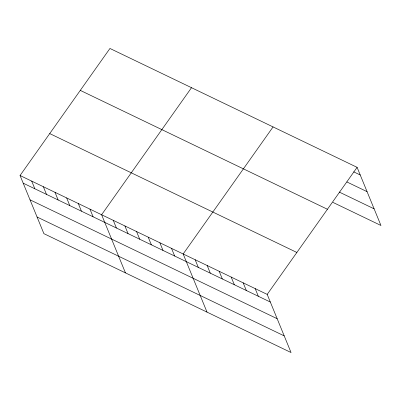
<?xml version="1.0" encoding="UTF-8"?>
<svg xmlns="http://www.w3.org/2000/svg" width="401" height="401" viewBox="0 0 401 401"><rect width="100%" height="100%" fill="white"/><g stroke="black" fill="none" stroke-linecap="round" stroke-linejoin="round"><path stroke-width="0.6" d="M20.05 175.513L267.196 294.394L291.046 352.539L43.899 233.658L20.05 175.513L109.954 48.461L357.101 167.342L380.95 225.487L332.935 202.39M191.513 87.694L101.608 214.741L125.458 272.891M273.071 126.922L183.167 253.973L207.016 312.118M267.196 294.394L357.101 167.342M353.692 171.849L360.243 174.996M346.885 181.949L367.075 191.658M339.196 192.029L374.118 208.826M80.285 90.385L327.432 209.272M49.719 133.583L296.865 252.47M23.188 183.167L270.334 302.048M30.025 199.828L277.171 318.71M37.062 216.996L284.209 335.878M255.191 288.62L258.334 296.274M243.186 282.845L246.329 290.499M231.187 277.071L234.324 284.725M219.182 271.297L222.319 278.951M207.177 265.522L210.314 273.176M195.172 259.748L198.31 267.402M171.518 248.369L174.656 256.023M159.864 242.765L163.001 250.419M148.215 237.161L151.352 244.816M136.561 231.557L139.703 239.212M124.911 225.953L128.049 233.608M113.257 220.344L116.4 227.999M89.959 209.137L93.097 216.791M78.305 203.533L81.443 211.187M66.656 197.929L69.794 205.583M55.002 192.325L58.145 199.979M43.353 186.721L46.491 194.375M31.699 181.117L34.842 188.771"/></g></svg>
